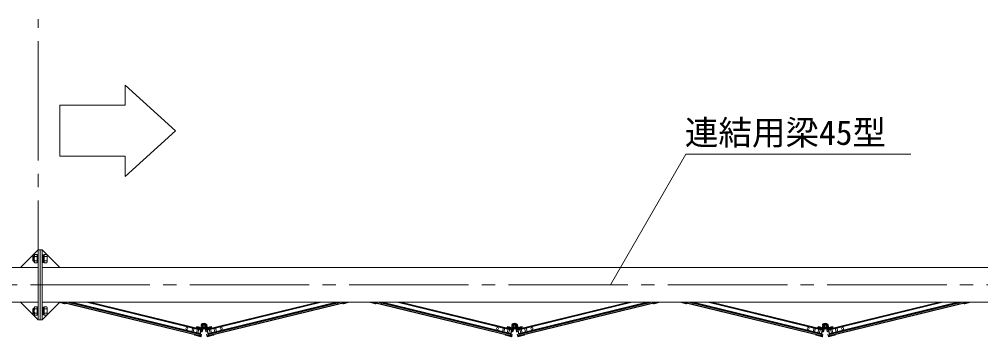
# Model space of a CAD drawing. Units: millimetres, scale not verified. Extents: x 54697 to 74822, y -14438 to 14438.
# Drawn here: x 61787 to 64539, y 11289 to 12198 of the extents above; entities that cross this region are included whole.
import ezdxf
from ezdxf.enums import TextEntityAlignment as Align

# ---------------------------------------------------------------- set-up
doc = ezdxf.new("R2010")
doc.units = ezdxf.units.MM
doc.header["$LTSCALE"] = 38
doc.linetypes.add('CHAIN2', pattern=[12, 9, -1, 1, -1])
doc.linetypes.add('DASHED1', pattern=[1.8, 1.2, -0.6])
for name, color, linetype, lineweight in [('0-6_ﾎﾞﾙﾄ類', 2, 'Continuous', 18), ('1-3_中間梁09', 7, 'Continuous', 18), ('1-4_通芯', 1, 'CHAIN2', 18), ('1-7_標準ﾊﾟﾈﾙ', 7, 'Continuous', 18), ('1-9_文字', 7, 'Continuous', 18), ('1-B_連結用梁45', 7, 'Continuous', 18)]:
    doc.layers.add(name, color=color, linetype=linetype, lineweight=lineweight)
doc.styles.add('ＭＳ ゴシック', font='')
doc.styles.get('ＭＳ ゴシック').set_extended_font_data('MS Gothic')

msp = doc.modelspace()

# ---------------------------------------------------------------- linework, layer by layer
at = {"layer": '0-6_ﾎﾞﾙﾄ類'}
for p, q in [((61828.71, 11519.49), (61826.7, 11517.51)), ((61826.7, 11507.49), (61826.7, 11517.51)), ((61828.71, 11505.51), (61826.7, 11507.49)), ((61830.09, 11518.29), (61827.51, 11518.29)), ((61830.09, 11506.71), (61827.51, 11506.71)), ((61828.71, 11505.51), (61828.71, 11519.49)), ((61830.09, 11519.49), (61828.71, 11519.49)), ((61830.09, 11505.51), (61828.71, 11505.51)), ((61830.09, 11523), (61831.71, 11524.62)), ((61830.09, 11502), (61830.09, 11523)), ((61830.09, 11502), (61831.71, 11500.38)), ((61831.71, 11518.56), (61839.09, 11518.56)), ((61831.71, 11506.44), (61839.09, 11506.44)), ((61858.71, 11513.31), (61855.71, 11512.5)), ((61858.71, 11512.5), (61855.71, 11511.69)), ((61866.09, 11518.56), (61858.71, 11518.56)), ((61866.09, 11506.44), (61858.71, 11506.44)), ((61867.71, 11523), (61866.09, 11524.62)), ((61867.71, 11502), (61866.09, 11500.38)), ((61867.71, 11502), (61867.71, 11523)), ((61828.71, 11369.49), (61826.7, 11367.51)), ((61826.7, 11357.49), (61826.7, 11367.51)), ((61830.09, 11368.29), (61827.51, 11368.29)), ((61828.71, 11355.51), (61828.71, 11369.49)), ((61830.09, 11369.49), (61828.71, 11369.49)), ((61830.09, 11373), (61831.71, 11374.62)), ((61830.09, 11352), (61830.09, 11373)), ((61831.71, 11368.56), (61839.09, 11368.56)), ((61866.09, 11368.56), (61858.71, 11368.56)), ((61867.71, 11373), (61866.09, 11374.62)), ((61867.71, 11352), (61867.71, 11373)), ((61828.71, 11355.51), (61826.7, 11357.49)), ((61830.09, 11356.71), (61827.51, 11356.71)), ((61830.09, 11355.51), (61828.71, 11355.51)), ((61830.09, 11352), (61831.71, 11350.38)), ((61831.71, 11356.44), (61839.09, 11356.44)), ((61858.71, 11363.31), (61855.71, 11362.5)), ((61858.71, 11362.5), (61855.71, 11361.69)), ((61866.09, 11356.44), (61858.71, 11356.44)), ((61867.71, 11352), (61866.09, 11350.38)), ((62313.51, 11314.2), (62310.63, 11319.21)), ((62319.3, 11314.2), (62313.51, 11314.2)), ((62319.3, 11324.22), (62322.18, 11319.21)), ((62322.18, 11319.21), (62319.3, 11314.2)), ((63202.5, 11314.2), (63199.62, 11319.21)), ((63208.29, 11314.2), (63202.5, 11314.2)), ((63208.29, 11324.22), (63211.17, 11319.21)), ((63211.17, 11319.21), (63208.29, 11314.2)), ((64091.52, 11314.2), (64088.64, 11319.21)), ((64097.28, 11314.2), (64091.52, 11314.2)), ((64097.28, 11324.22), (64100.16, 11319.21)), ((64100.16, 11319.21), (64097.28, 11314.2))]:
    msp.add_line(p, q, dxfattribs=at)
for points in [[(61831.71, 11524.62), (61839.09, 11524.62), (61839.09, 11500.38), (61831.71, 11500.38)], [(61866.09, 11524.62), (61858.71, 11524.62), (61858.71, 11500.38), (61866.09, 11500.38)], [(61831.71, 11374.62), (61839.09, 11374.62), (61839.09, 11350.38), (61831.71, 11350.38)], [(61866.09, 11374.62), (61858.71, 11374.62), (61858.71, 11350.38), (61866.09, 11350.38)], [(62310.63, 11319.21), (62313.51, 11324.22), (62319.3, 11324.22)], [(63199.62, 11319.21), (63202.5, 11324.22), (63208.29, 11324.22)], [(64088.64, 11319.21), (64091.52, 11324.22), (64097.28, 11324.22)]]:
    msp.add_lwpolyline(points, dxfattribs=at)
for points in [[(61839.09, 11501.49), (61839.09, 11523.51), (61841.4, 11523.51), (61841.4, 11501.49)], [(61855.71, 11523.51), (61855.71, 11501.49), (61853.4, 11501.49), (61853.4, 11523.51)], [(61855.71, 11523.84), (61855.71, 11501.16), (61858.71, 11501.16), (61858.71, 11523.84)], [(61839.09, 11351.49), (61839.09, 11373.51), (61841.4, 11373.51), (61841.4, 11351.49)], [(61855.71, 11373.51), (61855.71, 11351.49), (61853.4, 11351.49), (61853.4, 11373.51)], [(61855.71, 11373.84), (61855.71, 11351.16), (61858.71, 11351.16), (61858.71, 11373.84)]]:
    msp.add_lwpolyline(points, close=True, dxfattribs=at)
for centre, radius in [((62316.39, 11319.21), 4.89), ((62316.39, 11319.21), 3), ((62316.39, 11319.21), 2.46), ((63205.41, 11319.21), 4.89), ((63205.41, 11319.21), 3), ((63205.41, 11319.21), 2.46), ((64094.4, 11319.21), 4.89), ((64094.4, 11319.21), 3), ((64094.4, 11319.21), 2.46)]:
    msp.add_circle(centre, radius, dxfattribs=at)
for centre, radius, start, end in [((61842.21, 11512.5), 12.12, 150, 210), ((61834.77, 11521.59), 4.29, 135, 225), ((61834.77, 11503.41), 4.29, 135, 225), ((61863.03, 11521.59), 4.29, 315, 45), ((61863.03, 11503.41), 4.29, 315, 45), ((61855.59, 11512.5), 12.12, 330, 30), ((61842.21, 11362.5), 12.12, 150, 210), ((61834.77, 11371.59), 4.29, 135, 225), ((61863.03, 11371.59), 4.29, 315, 45), ((61855.59, 11362.5), 12.12, 330, 30), ((61834.77, 11353.41), 4.29, 135, 225), ((61863.03, 11353.41), 4.29, 315, 45)]:
    msp.add_arc(centre, radius, start, end, dxfattribs=at)
at = {"layer": '1-3_中間梁09'}
for points in [[(61841.4, 11487.51), (61791.39, 11487.51), (61841.4, 11537.49)], [(61841.4, 11337.51), (61841.4, 11537.49), (61847.4, 11537.49), (61847.4, 11337.51)], [(60953.4, 11387.49), (61841.4, 11387.49), (61841.4, 11487.51), (60953.4, 11487.51)], [(61841.4, 11387.49), (61791.39, 11387.49), (61841.4, 11337.51)]]:
    msp.add_lwpolyline(points, close=True, dxfattribs=at)
at = {"layer": '1-4_通芯'}
for p, q in [((61841.91, 11337.51), (61841.91, 12198.24)), ((56347.41, 11437.5), (67648.41, 11437.5))]:
    msp.add_line(p, q, dxfattribs=at)
at = {"layer": '1-7_標準ﾊﾟﾈﾙ'}
for p, q in [((61902.81, 11386.89), (61917.27, 11383.38)), ((61906.68, 11387.49), (61919.1, 11384.49)), ((61911.78, 11387.49), (62303.46, 11292.45)), ((61932.09, 11386.17), (61935.03, 11385.45)), ((61932.99, 11387.49), (61935.36, 11386.92)), ((61935.36, 11386.92), (61935.03, 11385.45)), ((61938.06, 11387.49), (62304.93, 11298.48)), ((61980.03, 11387.49), (62307.27, 11308.08)), ((62652.75, 11387.49), (62325.54, 11308.08)), ((62694.72, 11387.49), (62327.88, 11298.48)), ((62721.03, 11387.49), (62329.32, 11292.45)), ((62699.82, 11387.49), (62697.42, 11386.92)), ((62697.42, 11386.92), (62697.78, 11385.45)), ((62700.69, 11386.17), (62697.78, 11385.45)), ((62726.1, 11387.49), (62713.71, 11384.49)), ((62732.46, 11387.49), (62715.51, 11383.38)), ((62789.34, 11387.49), (62806.29, 11383.38)), ((62795.7, 11387.49), (62808.09, 11384.49)), ((62800.77, 11387.49), (63192.48, 11292.45)), ((62821.11, 11386.17), (62824.02, 11385.45)), ((62821.98, 11387.49), (62824.38, 11386.92)), ((62824.38, 11386.92), (62824.02, 11385.45)), ((62827.08, 11387.49), (63193.92, 11298.48)), ((62869.05, 11387.49), (63196.26, 11308.08)), ((63541.77, 11387.49), (63214.53, 11308.08)), ((63583.74, 11387.49), (63216.87, 11298.48)), ((63610.02, 11387.49), (63218.34, 11292.45)), ((63588.81, 11387.49), (63586.44, 11386.92)), ((63586.44, 11386.92), (63586.77, 11385.45)), ((63589.71, 11386.17), (63586.77, 11385.45)), ((63615.12, 11387.49), (63602.7, 11384.49)), ((63621.48, 11387.49), (63604.53, 11383.38)), ((63678.33, 11387.49), (63695.28, 11383.38)), ((63684.69, 11387.49), (63697.08, 11384.49)), ((63689.79, 11387.49), (64081.47, 11292.45)), ((63710.1, 11386.17), (63713.01, 11385.45)), ((63710.97, 11387.49), (63713.37, 11386.92)), ((63713.37, 11386.92), (63713.01, 11385.45)), ((63716.07, 11387.49), (64082.94, 11298.48)), ((63758.04, 11387.49), (64085.28, 11308.08)), ((64430.76, 11387.49), (64103.52, 11308.08)), ((64472.73, 11387.49), (64105.86, 11298.48)), ((64499.01, 11387.49), (64107.33, 11292.45)), ((64477.83, 11387.49), (64475.43, 11386.92)), ((64475.43, 11386.92), (64475.79, 11385.45)), ((64478.7, 11386.17), (64475.79, 11385.45)), ((64504.11, 11387.49), (64491.72, 11384.49)), ((64510.47, 11387.49), (64493.52, 11383.38)), ((62283.27, 11315.16), (62283.48, 11316.12)), ((62307.54, 11309.25), (62283.27, 11315.16)), ((62284.11, 11316.48), (62312.28, 11309.64)), ((62307.54, 11309.25), (62304.66, 11297.31)), ((62309.43, 11326.02), (62307.72, 11323.56)), ((62307.84, 11322.87), (62308.53, 11322.39)), ((62307.9, 11319.21), (62307.9, 11314.83)), ((62310.84, 11325.63), (62310.15, 11326.14)), ((62312.64, 11309.04), (62311.17, 11302.98)), ((62320.14, 11309.04), (62321.64, 11302.98)), ((62348.7, 11316.48), (62320.53, 11309.64)), ((62324.91, 11319.21), (62324.91, 11314.83)), ((62325.24, 11309.25), (62349.54, 11315.16)), ((62325.24, 11309.25), (62328.15, 11297.31)), ((62326.53, 11315.22), (62327.01, 11313.27)), ((62349.54, 11315.16), (62349.3, 11316.12)), ((63172.26, 11315.16), (63172.5, 11316.12)), ((63196.56, 11309.25), (63172.26, 11315.16)), ((63173.1, 11316.48), (63201.27, 11309.64)), ((63196.56, 11309.25), (63193.65, 11297.31)), ((63198.45, 11326.02), (63196.71, 11323.56)), ((63196.83, 11322.87), (63197.52, 11322.39)), ((63196.89, 11319.21), (63196.89, 11314.83)), ((63199.83, 11325.63), (63199.14, 11326.14)), ((63201.66, 11309.04), (63200.16, 11302.98)), ((63209.16, 11309.04), (63210.63, 11302.98)), ((63237.69, 11316.48), (63209.52, 11309.64)), ((63213.9, 11319.21), (63213.9, 11314.83)), ((63214.26, 11309.25), (63238.53, 11315.16)), ((63214.26, 11309.25), (63217.14, 11297.31)), ((63215.52, 11315.22), (63216, 11313.27)), ((63238.53, 11315.16), (63238.32, 11316.12)), ((64061.25, 11315.16), (64061.49, 11316.12)), ((64085.55, 11309.25), (64061.25, 11315.16)), ((64062.09, 11316.48), (64090.29, 11309.64)), ((64085.55, 11309.25), (64082.64, 11297.31)), ((64087.44, 11326.02), (64085.73, 11323.56)), ((64085.85, 11322.87), (64086.51, 11322.39)), ((64085.91, 11319.21), (64085.91, 11314.83)), ((64088.85, 11325.63), (64088.13, 11326.14)), ((64090.65, 11309.04), (64089.18, 11302.98)), ((64098.15, 11309.04), (64099.62, 11302.98)), ((64126.71, 11316.48), (64098.51, 11309.64)), ((64102.89, 11319.21), (64102.89, 11314.83)), ((64103.25, 11309.25), (64127.55, 11315.16)), ((64103.25, 11309.25), (64106.16, 11297.31)), ((64104.54, 11315.22), (64104.99, 11313.27)), ((64127.55, 11315.16), (64127.31, 11316.12)), ((62275.5, 11304.39), (62275.14, 11302.92)), ((62278.05, 11302.2), (62275.14, 11302.92)), ((62304.66, 11297.31), (62275.5, 11304.39)), ((62287.77, 11299.86), (62287.41, 11300.46)), ((62304.3, 11295.84), (62287.77, 11299.86)), ((62303.19, 11291.28), (62288.85, 11294.76)), ((62307.21, 11288.76), (62289.96, 11292.93)), ((62304.3, 11295.84), (62303.19, 11291.28)), ((62309.28, 11295.21), (62307.81, 11289.12)), ((62308.32, 11295.42), (62309.28, 11295.21)), ((62310.21, 11303.22), (62311.17, 11302.98)), ((62322.6, 11303.22), (62321.64, 11302.98)), ((62324.49, 11295.42), (62323.53, 11295.21)), ((62323.53, 11295.21), (62325, 11289.12)), ((62325.6, 11288.76), (62342.85, 11292.93)), ((62328.15, 11297.31), (62357.31, 11304.39)), ((62328.51, 11295.84), (62345.01, 11299.86)), ((62328.51, 11295.84), (62329.62, 11291.28)), ((62329.62, 11291.28), (62343.96, 11294.76)), ((62345.01, 11299.86), (62345.4, 11300.46)), ((62354.73, 11302.2), (62357.67, 11302.92)), ((62357.31, 11304.39), (62357.67, 11302.92)), ((63164.49, 11304.39), (63164.13, 11302.92)), ((63167.07, 11302.2), (63164.13, 11302.92)), ((63193.65, 11297.31), (63164.49, 11304.39)), ((63176.79, 11299.86), (63176.4, 11300.46)), ((63193.29, 11295.84), (63176.79, 11299.86)), ((63192.18, 11291.28), (63177.84, 11294.76)), ((63196.2, 11288.76), (63178.95, 11292.93)), ((63193.29, 11295.84), (63192.18, 11291.28)), ((63198.27, 11295.21), (63196.8, 11289.12)), ((63197.31, 11295.42), (63198.27, 11295.21)), ((63199.2, 11303.22), (63200.16, 11302.98)), ((63211.59, 11303.22), (63210.63, 11302.98)), ((63213.48, 11295.42), (63212.52, 11295.21)), ((63212.52, 11295.21), (63213.99, 11289.12)), ((63214.59, 11288.76), (63231.84, 11292.93)), ((63217.14, 11297.31), (63246.3, 11304.39)), ((63217.5, 11295.84), (63234.03, 11299.86)), ((63217.5, 11295.84), (63218.61, 11291.28)), ((63218.61, 11291.28), (63232.95, 11294.76)), ((63234.03, 11299.86), (63234.39, 11300.46)), ((63243.75, 11302.2), (63246.66, 11302.92)), ((63246.3, 11304.39), (63246.66, 11302.92)), ((64053.51, 11304.39), (64053.15, 11302.92)), ((64056.06, 11302.2), (64053.15, 11302.92)), ((64082.64, 11297.31), (64053.51, 11304.39)), ((64065.78, 11299.86), (64065.42, 11300.46)), ((64082.31, 11295.84), (64065.78, 11299.86)), ((64081.2, 11291.28), (64066.86, 11294.76)), ((64085.22, 11288.76), (64067.97, 11292.93)), ((64082.31, 11295.84), (64081.2, 11291.28)), ((64087.29, 11295.21), (64085.82, 11289.12)), ((64086.3, 11295.42), (64087.29, 11295.21)), ((64088.19, 11303.22), (64089.18, 11302.98)), ((64100.61, 11303.22), (64099.62, 11302.98)), ((64102.5, 11295.42), (64101.51, 11295.21)), ((64101.51, 11295.21), (64102.98, 11289.12)), ((64103.58, 11288.76), (64120.83, 11292.93)), ((64106.16, 11297.31), (64135.29, 11304.39)), ((64106.49, 11295.84), (64123.02, 11299.86)), ((64106.49, 11295.84), (64107.6, 11291.28)), ((64107.6, 11291.28), (64121.94, 11294.76)), ((64123.02, 11299.86), (64123.38, 11300.46)), ((64132.74, 11302.2), (64135.65, 11302.92)), ((64135.29, 11304.39), (64135.65, 11302.92))]:
    msp.add_line(p, q, dxfattribs=at)
at = {"layer": '1-7_標準ﾊﾟﾈﾙ', "color": 4, "linetype": 'DASHED1', "lineweight": 9}
for p, q in [((61929.45, 11387.49), (61929.39, 11387.34)), ((62703.36, 11387.49), (62703.39, 11387.34)), ((62818.44, 11387.49), (62818.41, 11387.34)), ((63592.35, 11387.49), (63592.41, 11387.34)), ((63707.43, 11387.49), (63707.4, 11387.34)), ((64481.37, 11387.49), (64481.4, 11387.34)), ((62284.14, 11314.95), (62281.23, 11302.98)), ((62288.22, 11313.96), (62285.31, 11301.99)), ((62297.73, 11311.65), (62294.82, 11299.68)), ((62298.09, 11313.09), (62297.73, 11311.65)), ((62301.81, 11310.63), (62298.93, 11298.69)), ((62302.17, 11312.1), (62301.81, 11310.63)), ((62330.64, 11312.1), (62330.97, 11310.63)), ((62330.97, 11310.63), (62333.88, 11298.69)), ((62334.72, 11313.09), (62335.05, 11311.65)), ((62335.05, 11311.65), (62337.96, 11299.68)), ((62344.59, 11313.96), (62347.5, 11301.99)), ((62348.67, 11314.95), (62351.58, 11302.98)), ((63173.13, 11314.95), (63170.22, 11302.98)), ((63177.21, 11313.96), (63174.3, 11301.99)), ((63186.75, 11311.65), (63183.84, 11299.68)), ((63187.08, 11313.09), (63186.75, 11311.65)), ((63190.83, 11310.63), (63187.92, 11298.69)), ((63191.16, 11312.1), (63190.83, 11310.63)), ((63219.63, 11312.1), (63219.99, 11310.63)), ((63219.99, 11310.63), (63222.87, 11298.69)), ((63223.71, 11313.09), (63224.07, 11311.65)), ((63224.07, 11311.65), (63226.98, 11299.68)), ((63233.58, 11313.96), (63236.49, 11301.99)), ((63237.66, 11314.95), (63240.57, 11302.98)), ((64062.12, 11314.95), (64059.24, 11302.98)), ((64066.2, 11313.96), (64063.32, 11301.99)), ((64075.74, 11311.65), (64072.83, 11299.68)), ((64076.1, 11313.09), (64075.74, 11311.65)), ((64079.82, 11310.63), (64076.91, 11298.69)), ((64080.18, 11312.1), (64079.82, 11310.63)), ((64108.62, 11312.1), (64108.98, 11310.63)), ((64108.98, 11310.63), (64111.89, 11298.69)), ((64112.7, 11313.09), (64113.06, 11311.65)), ((64113.06, 11311.65), (64115.97, 11299.68)), ((64122.6, 11313.96), (64125.48, 11301.99)), ((64126.68, 11314.95), (64129.56, 11302.98)), ((62281.23, 11302.98), (62280.99, 11302.02)), ((62285.31, 11301.99), (62285.07, 11301.03)), ((62347.5, 11301.99), (62347.71, 11301.03)), ((62351.58, 11302.98), (62351.82, 11302.02)), ((63170.22, 11302.98), (63169.98, 11302.02)), ((63174.3, 11301.99), (63174.09, 11301.03)), ((63236.49, 11301.99), (63236.73, 11301.03)), ((63240.57, 11302.98), (63240.81, 11302.02)), ((64059.24, 11302.98), (64059, 11302.02)), ((64063.32, 11301.99), (64063.08, 11301.03)), ((64125.48, 11301.99), (64125.72, 11301.03)), ((64129.56, 11302.98), (64129.8, 11302.02))]:
    msp.add_line(p, q, dxfattribs=at)
at = {"layer": '1-7_標準ﾊﾟﾈﾙ'}
for points in [[(61906.68, 11387.49), (62303.19, 11291.28), (62307.84, 11310.42), (61990.23, 11387.49)], [(61911.78, 11387.49), (62303.46, 11292.45), (62304.18, 11295.36), (61924.5, 11387.49)], [(61932.09, 11386.17), (61931.73, 11386.77), (61928.73, 11387.49)], [(61932.99, 11387.49), (62304.66, 11297.31), (62307.54, 11309.25), (61985.13, 11387.49)], [(62726.1, 11387.49), (62329.62, 11291.28), (62324.97, 11310.42), (62642.58, 11387.49)], [(62699.82, 11387.49), (62328.15, 11297.31), (62325.24, 11309.25), (62647.68, 11387.49)], [(62721.03, 11387.49), (62329.32, 11292.45), (62328.63, 11295.36), (62708.31, 11387.49)], [(62700.69, 11386.17), (62701.08, 11386.77), (62704.05, 11387.49)], [(62795.7, 11387.49), (63192.18, 11291.28), (63196.83, 11310.42), (62879.22, 11387.49)], [(62800.77, 11387.49), (63192.48, 11292.45), (63193.17, 11295.36), (62813.49, 11387.49)], [(62821.11, 11386.17), (62820.72, 11386.77), (62817.75, 11387.49)], [(62821.98, 11387.49), (63193.65, 11297.31), (63196.56, 11309.25), (62874.12, 11387.49)], [(63615.12, 11387.49), (63218.61, 11291.28), (63213.96, 11310.42), (63531.57, 11387.49)], [(63588.81, 11387.49), (63217.14, 11297.31), (63214.26, 11309.25), (63536.67, 11387.49)], [(63610.02, 11387.49), (63218.34, 11292.45), (63217.62, 11295.36), (63597.3, 11387.49)], [(63589.71, 11386.17), (63590.07, 11386.77), (63593.07, 11387.49)], [(63684.69, 11387.49), (64081.2, 11291.28), (64085.82, 11310.42), (63768.21, 11387.49)], [(63689.79, 11387.49), (64081.47, 11292.45), (64082.19, 11295.36), (63702.51, 11387.49)], [(63710.1, 11386.17), (63709.74, 11386.77), (63706.74, 11387.49)], [(63710.97, 11387.49), (64082.64, 11297.31), (64085.55, 11309.25), (63763.14, 11387.49)], [(64504.11, 11387.49), (64107.6, 11291.28), (64102.98, 11310.42), (64420.59, 11387.49)], [(64477.83, 11387.49), (64106.16, 11297.31), (64103.25, 11309.25), (64425.66, 11387.49)], [(64499.01, 11387.49), (64107.33, 11292.45), (64106.61, 11295.36), (64486.29, 11387.49)], [(64478.7, 11386.17), (64479.06, 11386.77), (64482.06, 11387.49)], [(62309.34, 11314.47), (62295.57, 11317.83), (62295.12, 11315.88), (62312.49, 11311.65)], [(62308.32, 11295.42), (62307.06, 11290.32), (62304.15, 11291.04), (62308.53, 11309.01), (62311.44, 11308.32), (62310.21, 11303.22)], [(62323.47, 11314.47), (62337.21, 11317.83), (62337.69, 11315.88), (62320.29, 11311.65)], [(62324.49, 11295.42), (62325.72, 11290.32), (62328.63, 11291.04), (62324.28, 11309.01), (62321.37, 11308.32), (62322.6, 11303.22)], [(63198.33, 11314.47), (63184.59, 11317.83), (63184.11, 11315.88), (63201.51, 11311.65)], [(63197.31, 11295.42), (63196.08, 11290.32), (63193.17, 11291.04), (63197.52, 11309.01), (63200.43, 11308.32), (63199.2, 11303.22)], [(63212.46, 11314.47), (63226.23, 11317.83), (63226.68, 11315.88), (63209.31, 11311.65)], [(63213.48, 11295.42), (63214.74, 11290.32), (63217.65, 11291.04), (63213.27, 11309.01), (63210.36, 11308.32), (63211.59, 11303.22)], [(64087.35, 11314.47), (64073.58, 11317.83), (64073.1, 11315.88), (64090.5, 11311.65)], [(64086.3, 11295.42), (64085.07, 11290.32), (64082.16, 11291.04), (64086.51, 11309.01), (64089.45, 11308.32), (64088.19, 11303.22)], [(64101.45, 11314.47), (64115.22, 11317.83), (64115.7, 11315.88), (64098.3, 11311.65)], [(64102.5, 11295.42), (64103.73, 11290.32), (64106.64, 11291.04), (64102.29, 11309.01), (64099.35, 11308.32), (64100.61, 11303.22)], [(62278.05, 11302.2), (62278.65, 11302.59), (62287.41, 11300.46)], [(62354.73, 11302.2), (62354.13, 11302.59), (62345.4, 11300.46)], [(63167.07, 11302.2), (63167.67, 11302.59), (63176.4, 11300.46)], [(63243.75, 11302.2), (63243.15, 11302.59), (63234.39, 11300.46)], [(64056.06, 11302.2), (64056.66, 11302.59), (64065.42, 11300.46)], [(64132.74, 11302.2), (64132.14, 11302.59), (64123.38, 11300.46)]]:
    msp.add_lwpolyline(points, dxfattribs=at)
for points in [[(62310.66, 11312.1), (62295.12, 11315.88), (62294.64, 11313.93), (62310.18, 11310.15)], [(62337.69, 11315.88), (62322.15, 11312.1), (62322.6, 11310.15), (62338.17, 11313.93)], [(63199.65, 11312.1), (63184.11, 11315.88), (63183.63, 11313.93), (63199.2, 11310.15)], [(63226.68, 11315.88), (63211.14, 11312.1), (63211.62, 11310.15), (63227.16, 11313.93)], [(64088.67, 11312.1), (64073.1, 11315.88), (64072.65, 11313.93), (64088.19, 11310.15)], [(64115.7, 11315.88), (64100.13, 11312.1), (64100.61, 11310.15), (64116.15, 11313.93)]]:
    msp.add_lwpolyline(points, close=True, dxfattribs=at)
for centre, radius in [((62267.22, 11312.7), 3), ((62316.39, 11319.21), 8.49), ((62316.39, 11319.21), 8.01), ((62365.56, 11312.7), 3), ((63156.24, 11312.7), 3), ((63205.41, 11319.21), 8.49), ((63205.41, 11319.21), 8.01), ((63254.58, 11312.7), 3), ((64045.23, 11312.7), 3), ((64094.4, 11319.21), 8.49), ((64094.4, 11319.21), 8.01), ((64143.57, 11312.7), 3)]:
    msp.add_circle(centre, radius, dxfattribs=at)
for centre, radius, start, end in [((61917.63, 11384.85), 1.5, 256.359, 346.359), ((61929.12, 11395.11), 8.49, 243.741, 284.431), ((62703.66, 11395.11), 8.49, 255.569, 296.259), ((62715.18, 11384.85), 1.5, 193.641, 283.641), ((62806.62, 11384.85), 1.5, 256.359, 346.359), ((62818.14, 11395.11), 8.49, 243.741, 284.431), ((63592.68, 11395.11), 8.49, 255.569, 296.259), ((63604.17, 11384.85), 1.5, 193.641, 283.641), ((63695.64, 11384.85), 1.5, 256.359, 346.359), ((63707.13, 11395.11), 8.49, 243.741, 284.431), ((64481.67, 11395.11), 8.49, 255.569, 296.259), ((64493.16, 11384.85), 1.5, 193.641, 283.641), ((62283.99, 11316), 0.51, 76.359, 166.359), ((62299.29, 11309.19), 8.49, 48.286, 104.431), ((62308.14, 11323.26), 0.51, 145, 235), ((62309.85, 11325.72), 0.51, 55, 145), ((62312.16, 11309.16), 0.51, 346.359, 76.359), ((62320.65, 11309.16), 0.51, 103.641, 193.641), ((62333.49, 11309.19), 8.49, 75.569, 131.714), ((62348.82, 11316), 0.51, 13.641, 103.641), ((63172.98, 11316), 0.51, 76.359, 166.359), ((63188.31, 11309.19), 8.49, 48.286, 104.431), ((63197.13, 11323.26), 0.51, 145, 235), ((63198.84, 11325.72), 0.51, 55, 145), ((63201.15, 11309.16), 0.51, 346.359, 76.359), ((63209.64, 11309.16), 0.51, 103.641, 193.641), ((63222.51, 11309.19), 8.49, 75.569, 131.714), ((63237.81, 11316), 0.51, 13.641, 103.641), ((64061.97, 11316), 0.51, 76.359, 166.359), ((64077.3, 11309.19), 8.49, 48.286, 104.431), ((64086.12, 11323.26), 0.51, 145, 235), ((64087.86, 11325.72), 0.51, 55, 145), ((64090.17, 11309.16), 0.51, 346.359, 76.359), ((64098.63, 11309.16), 0.51, 103.641, 193.641), ((64111.5, 11309.19), 8.49, 75.569, 131.714), ((64126.83, 11316), 0.51, 13.641, 103.641), ((62284.8, 11308.8), 8.49, 228.286, 284.431), ((62290.32, 11294.4), 1.5, 166.359, 256.359), ((62307.33, 11289.24), 0.51, 256.359, 346.359), ((62325.48, 11289.24), 0.51, 193.641, 283.641), ((62342.49, 11294.4), 1.5, 283.641, 13.641), ((62348.01, 11308.8), 8.49, 255.569, 311.714), ((63173.79, 11308.8), 8.49, 228.286, 284.431), ((63179.31, 11294.4), 1.5, 166.359, 256.359), ((63196.32, 11289.24), 0.51, 256.359, 346.359), ((63214.47, 11289.24), 0.51, 193.641, 283.641), ((63231.48, 11294.4), 1.5, 283.641, 13.641), ((63237, 11308.8), 8.49, 255.569, 311.714), ((64062.81, 11308.8), 8.49, 228.286, 284.431), ((64068.3, 11294.4), 1.5, 166.359, 256.359), ((64085.31, 11289.24), 0.51, 256.359, 346.359), ((64103.46, 11289.24), 0.51, 193.641, 283.641), ((64120.5, 11294.4), 1.5, 283.641, 13.641), ((64125.99, 11308.8), 8.49, 255.569, 311.714)]:
    msp.add_arc(centre, radius, start, end, dxfattribs=at)
at = {"layer": '1-9_文字'}
for p, q in [((63479.28, 11437.5), (63695.4, 11811.81)), ((63695.4, 11811.81), (63695.76, 11811.81)), ((63695.76, 11811.81), (64338.51, 11811.81))]:
    msp.add_line(p, q, dxfattribs=at)
msp.add_lwpolyline([(62235.06, 11878.98), (62090.64, 12009.75), (62090.64, 11951.85), (61904.01, 11951.85), (61904.01, 11805.81), (62090.64, 11805.81), (62090.64, 11747.91)], close=True, dxfattribs=at)
at = {"layer": '1-B_連結用梁45'}
for points in [[(61847.4, 11537.49), (61847.4, 11337.51), (61853.4, 11337.51), (61853.4, 11537.49)], [(61853.4, 11487.51), (61903.41, 11487.51), (61853.4, 11537.49)], [(61853.4, 11387.49), (66447.39, 11387.49), (66447.39, 11487.51), (61853.4, 11487.51)], [(61853.4, 11387.49), (61903.41, 11387.49), (61853.4, 11337.51)]]:
    msp.add_lwpolyline(points, close=True, dxfattribs=at)

# ---------------------------------------------------------------- texts
at = {"layer": '1-9_文字', "style": 'ＭＳ ゴシック'}
msp.add_text('連結用梁45型', height=70.38, dxfattribs=at).set_placement((63692.07, 11817.21), align=Align.BOTTOM_LEFT)

doc.saveas('drawing.dxf')
